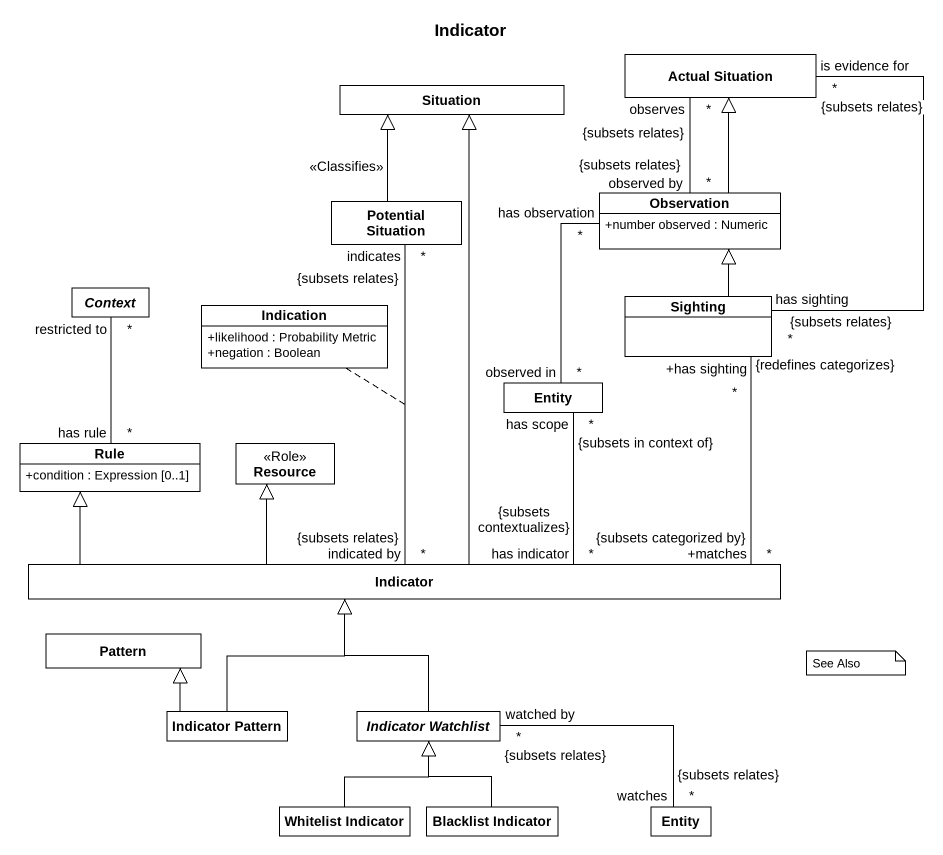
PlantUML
@startuml
title Indicator
hide circle
hide empty members
skinparam classAttributeIconSize 0
class "Actual Situation" as Actual_Situation
class Situation
class "Potential Situation" as Potential_Situation
class Observation {
  +number observed : Numeric
}
abstract class Context
class Indication {
  +likelihood : Probability Metric
  +negation : Boolean
}
class Sighting
class "Entity" as Entity_
class Rule {
  +condition : Expression [0..1]
}
class Resource <<Role>>
class Indicator
class Pattern
class "Indicator Pattern" as Indicator_Pattern
abstract class "Indicator Watchlist" as Indicator_Watchlist
class "Whitelist Indicator" as Whitelist_Indicator
class "Blacklist Indicator" as Blacklist_Indicator
class "Entity" as Entity__2
Potential_Situation -up-|> Situation : <<Classifies>>
Observation -up-|> Actual_Situation
Observation "observed by\n{subsets relates}\n*" -up- "observes\n{subsets relates}\n*" Actual_Situation
Observation "has observation\n*" -- "observed in\n*" Entity_
Sighting "has sighting\n{subsets relates}\n*" -up- "is evidence for\n{subsets relates}\n*" Actual_Situation
Sighting -up-|> Observation
Sighting "+has sighting\n{redefines categorizes}\n*" -- "+matches\n{subsets categorized by}\n*" Indicator
Entity_ "has scope\n{subsets in context of}\n*" -- "has indicator\n{subsets contextualizes}\n*" Indicator
Rule "has rule\n*" -up- "restricted to\n*" Context
Indicator -up-|> Situation
Indicator "indicated by\n{subsets relates}\n*" -up- "indicates\n{subsets relates}\n*" Potential_Situation
(Indicator, Potential_Situation) .. Indication
Indicator -left-|> Rule
Indicator -up-|> Resource
Indicator_Pattern -up-|> Indicator
Indicator_Pattern -up-|> Pattern
Indicator_Watchlist -up-|> Indicator
Indicator_Watchlist "watched by\n{subsets relates}\n*" -right- "watches\n{subsets relates}\n*" Entity__2
Whitelist_Indicator -up-|> Indicator_Watchlist
Blacklist_Indicator -up-|> Indicator_Watchlist
note as N1
  See Also
end note
@enduml
